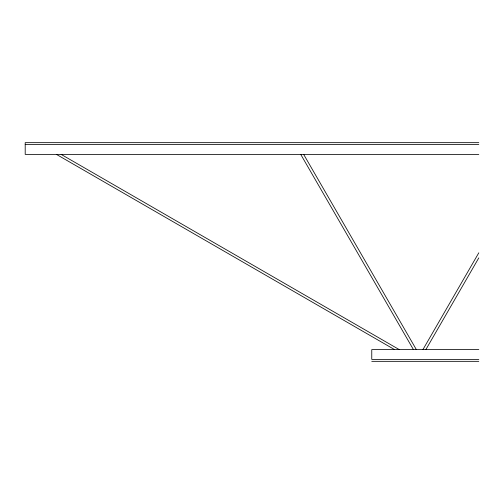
<?xml version="1.0" encoding="UTF-8"?>
<svg xmlns="http://www.w3.org/2000/svg" width="504" height="504" viewBox="0 0 504 504"><rect width="100%" height="100%" fill="white"/><g stroke="black" fill="none" stroke-linecap="round" stroke-linejoin="round"><path stroke-width="0.76" d="M422.913 349.619L478.8 252.819M425.842 349.619L478.8 257.897M478.8 142.663L25.2 142.663L25.2 154.382L478.8 154.382M25.2 144.617L478.8 144.617M478.8 349.619L371.763 349.619L371.763 359.384L478.8 359.384M371.763 361.337L478.8 361.337M61.123 154.382L399.288 349.619M56.435 154.382L394.601 349.619M303.647 154.382L416.367 349.619M300.718 154.382L413.444 349.619"/></g></svg>
